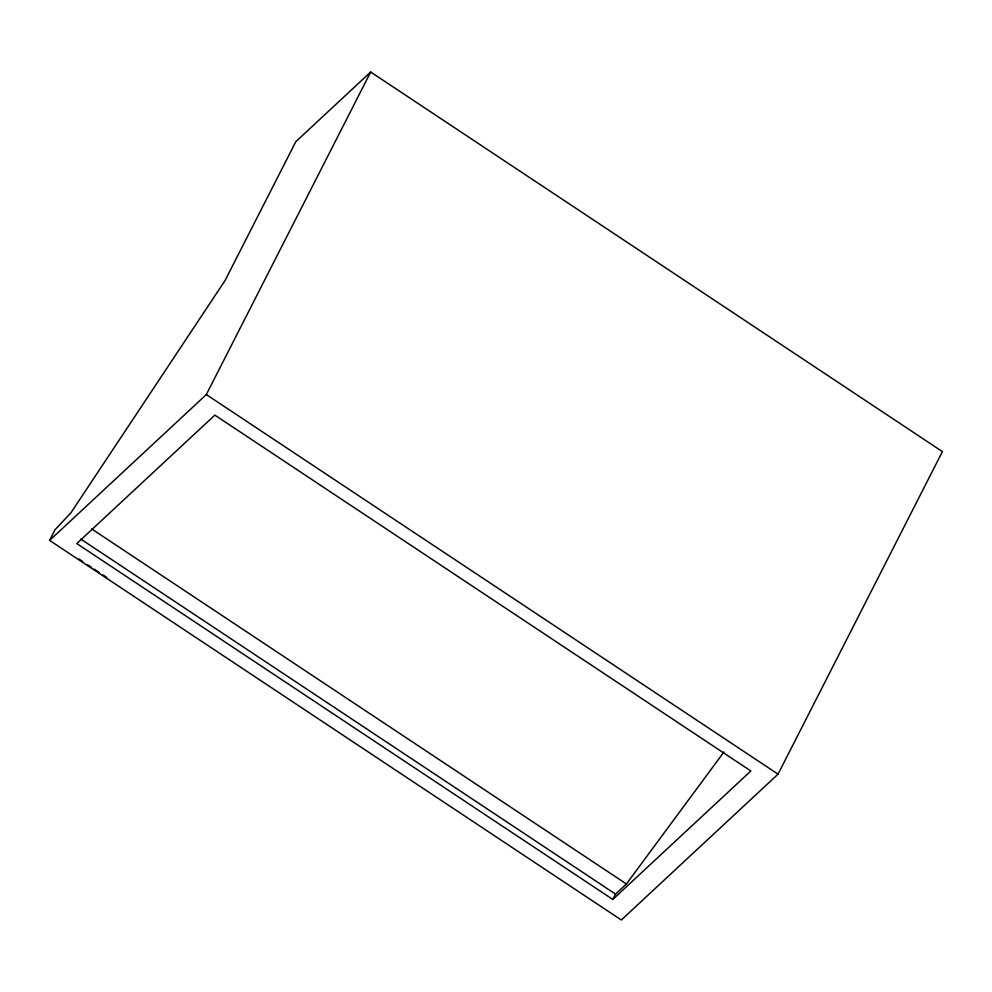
<?xml version="1.0" encoding="UTF-8"?>
<svg xmlns="http://www.w3.org/2000/svg" width="992" height="992" viewBox="0 0 992 992"><rect width="100%" height="100%" fill="white"/><g stroke="black" fill="none" stroke-linecap="round" stroke-linejoin="round"><path stroke-width="1.49" d="M49.6 540.392L55.044 529.703L70.891 512.852L225.035 280.575L295.814 141.67L370.673 72.019L942.4 451.608L778.05 774.157L621.327 919.981L49.6 540.392L206.324 394.568L370.673 72.019M612.796 899.434L750.857 770.982L214.855 415.115L76.806 543.566L612.796 899.434L615.524 894.102L626.411 883.971L723.937 752.01M206.324 394.568L778.05 774.157M91.698 528.947L626.411 883.971M80.811 539.078L615.524 894.102M78.864 558.98L82.671 561.497M87.73 564.87L91.537 567.387M94.066 569.073L99.138 572.434M102.932 574.963L106.739 577.48"/></g></svg>
